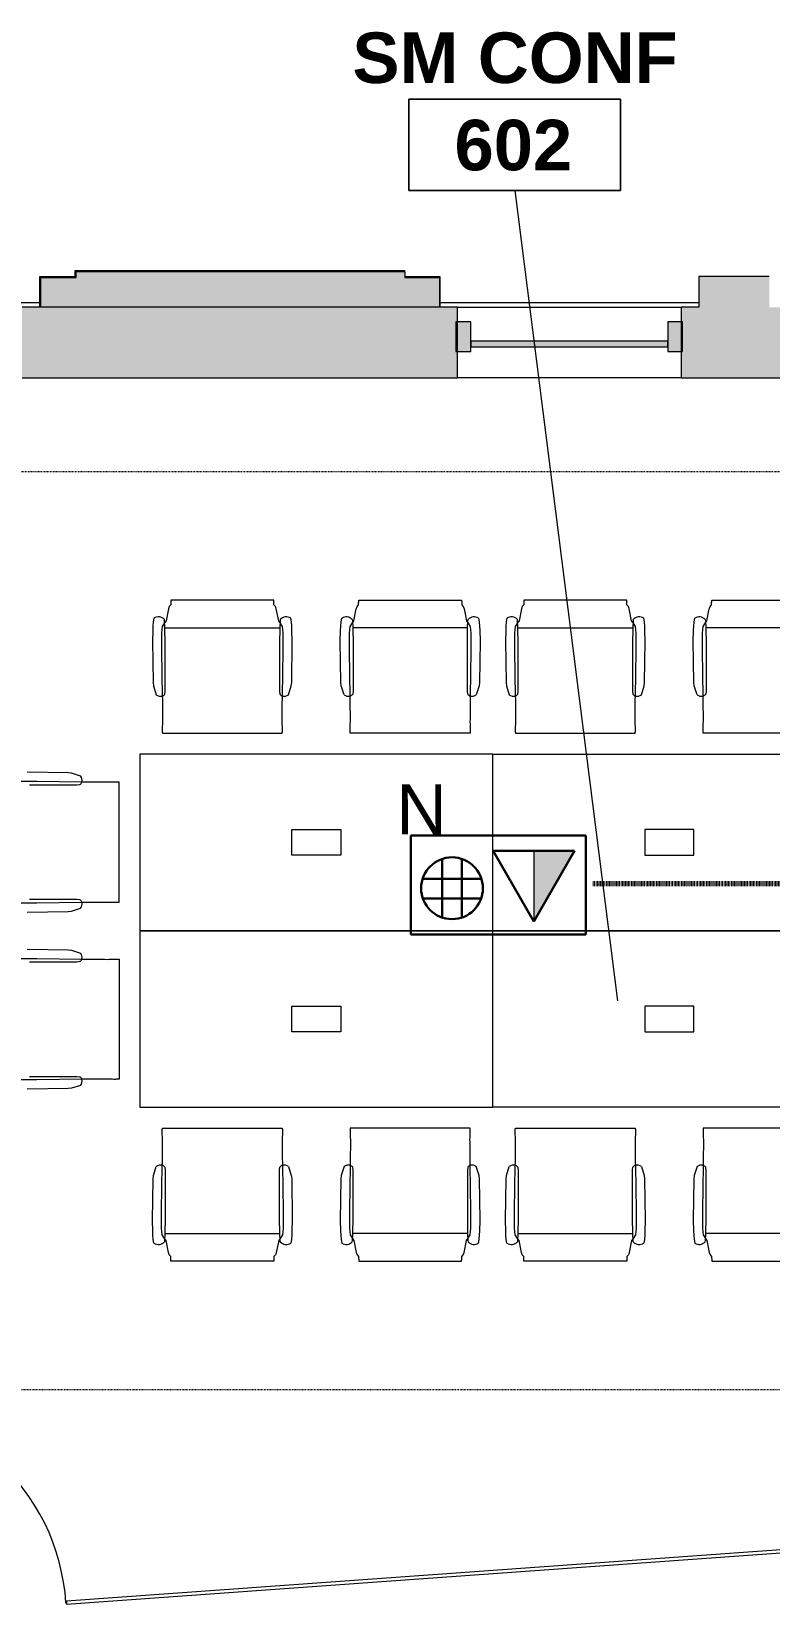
# Model space of a CAD drawing. Header units: inches. Extents: x -1880 to 225, y -1065 to 162.
# Drawn here: x -870.8 to -745.4, y -110.7 to 158.8 of the extents above; entities that cross this region are included whole.
import ezdxf

# ---------------------------------------------------------------- set-up
doc = ezdxf.new("R2010")
doc.units = ezdxf.units.IN
doc.header["$MEASUREMENT"] = 0
doc.linetypes.add('Dash 1_8_', pattern=[0.25, 0.125, -0.125])
for name, color, linetype, lineweight in [('06_555 11th St - background_dwg', 8, 'Continuous', 9), ('A-ANNO-NOTE', 131, 'Continuous', 30), ('A-AREA-IDEN', 2, 'Continuous', 9), ('A-DETL', 90, 'Continuous', 9), ('A-DOOR', 31, 'Continuous', 13), ('A-GLAZ-CURT', 52, 'Continuous', 13), ('A-GLAZ-CWMG', 51, 'Continuous', 13), ('A-WALL', 113, 'Continuous', 13), ('A-WALL-PATT', 111, 'Continuous', 13), ('G-ANNO-TEXT', 231, 'Continuous', 9), ('I-FURN', 30, 'Continuous', 9), ('I-FURN-PNLS', 30, 'Continuous', 9), ('I-WALL', 2, 'Continuous', 13), ('P-SILL', 7, 'Continuous', 9), ('W', 7, 'Continuous', 9)]:
    doc.layers.add(name, color=color, linetype=linetype, lineweight=lineweight)
doc.styles.add('Swis721 Lt BT', font='swissl.ttf', dxfattribs={"height": 8.514638})
doc.styles.add('Swis721 Lt BT_B', font='', dxfattribs={"height": 8.583975})
doc.styles.get('Swis721 Lt BT_B').set_extended_font_data('Swis721 Lt BT', bold=True)

# ---------------------------------------------------------------- blocks, each defined once
blk = doc.blocks.new('System Panel - Glazed-4907048-FIRST FLOOR POWER _ SIGNAL')
at = {"layer": 'A-GLAZ-CURT', "lineweight": 9}
blk.add_hatch(color=7, dxfattribs=at).paths.add_polyline_path([(16.75, -1.75), (16.75, -0.75), (-16.75, -0.75), (-16.75, -1.75)], flags=0)
at = {"layer": 'A-GLAZ-CURT', "color": 8, "lineweight": 20}
for p, q in [((16.75, -0.75), (-16.75, -0.75)), ((-16.75, -0.75), (-16.75, -1.75)), ((-16.75, -1.75), (16.75, -1.75)), ((16.75, -1.75), (16.75, -0.75))]:
    blk.add_line(p, q, dxfattribs=at)
blk = doc.blocks.new('Rectangular Mullion - 2_5_ x 5_ rectangular-4903428-FIRST FLOOR POWER _ SIGNAL')
at = {"layer": 'A-GLAZ-CWMG', "lineweight": 9}
blk.add_hatch(color=7, dxfattribs=at).paths.add_polyline_path([(-1.25, -2.5), (-1.25, 2.5), (1.25, 2.5), (1.25, -2.5)], flags=0)
at = {"layer": 'A-GLAZ-CWMG', "color": 8, "lineweight": 20}
for p, q in [((-1.25, 2.5), (1.25, 2.5)), ((-1.25, -2.5), (-1.25, 2.5)), ((1.25, 2.5), (1.25, -2.5)), ((1.25, -2.5), (-1.25, -2.5))]:
    blk.add_line(p, q, dxfattribs=at)
blk = doc.blocks.new('F - CONF TABLE _4 RECTANGULAR-12 CHAIRS_ - F - CONF TABLE _4 RECTANGULAR-12 CHAIRS_-6035027-FIRST FLOOR POWER _ SIGNAL')
at = {"layer": 'I-FURN', "linetype": 'Dash 1_8_'}
for p, q in [((-108, 78), (108, 78)), ((108, -78), (-108, -78))]:
    blk.add_line(p, q, dxfattribs=at)
at = {"layer": 'I-FURN'}
for p, q in [((-55.14, 54.68), (-55.54, 52.61)), ((-54.99, 55.06), (-55.14, 54.68)), ((-54.74, 55.32), (-54.99, 55.06)), ((-37.25, 56.16), (-54.68, 56.16)), ((-36.94, 55.06), (-37.2, 55.32)), ((-36.87, 54.92), (-36.94, 55.06)), ((-36.79, 54.68), (-36.87, 54.92)), ((-36.39, 52.61), (-36.79, 54.68)), ((-23.61, 52.61), (-23.21, 54.68)), ((-23.21, 54.68), (-23.13, 54.92)), ((-23.13, 54.92), (-23.06, 55.06)), ((-23.06, 55.06), (-22.8, 55.32)), ((-22.75, 56.16), (-5.32, 56.16)), ((-5.26, 55.32), (-5.01, 55.06)), ((-5.01, 55.06), (-4.86, 54.68)), ((-4.86, 54.68), (-4.46, 52.61)), ((4.86, 54.68), (4.46, 52.61)), ((5.01, 55.06), (4.86, 54.68)), ((5.26, 55.32), (5.01, 55.06)), ((22.75, 56.16), (5.32, 56.16)), ((23.06, 55.06), (22.8, 55.32)), ((23.13, 54.92), (23.06, 55.06)), ((23.21, 54.68), (23.13, 54.92)), ((23.61, 52.61), (23.21, 54.68)), ((36.39, 52.61), (36.79, 54.68)), ((36.79, 54.68), (36.87, 54.92)), ((36.87, 54.92), (36.94, 55.06)), ((36.94, 55.06), (37.2, 55.32)), ((37.25, 56.16), (54.68, 56.16)), ((-57.77, 51.68), (-57.8, 51.03)), ((-57.7, 52.45), (-57.77, 51.68)), ((-57.59, 53.06), (-57.7, 52.45)), ((-56.18, 51.68), (-56.28, 50.52)), ((-55.77, 52.28), (-56.18, 51.68)), ((-55.79, 52.61), (-55.81, 52.84)), ((-55.73, 51.45), (-55.79, 52.61)), ((-55.54, 52.61), (-55.77, 52.28)), ((-55.68, 48.77), (-55.73, 51.45)), ((-55.73, 51.45), (-36.21, 51.45)), ((-36.16, 52.28), (-36.39, 52.61)), ((-36.21, 51.45), (-36.25, 48.77)), ((-36.14, 52.61), (-36.21, 51.45)), ((-35.76, 51.68), (-36.16, 52.28)), ((-36.12, 52.84), (-36.14, 52.61)), ((-35.65, 50.52), (-35.76, 51.68)), ((-34.23, 52.45), (-34.34, 53.06)), ((-34.16, 51.68), (-34.23, 52.45)), ((-34.13, 51.03), (-34.16, 51.68)), ((-25.87, 51.03), (-25.84, 51.68)), ((-25.84, 51.68), (-25.77, 52.45)), ((-25.77, 52.45), (-25.66, 53.06)), ((-24.35, 50.52), (-24.24, 51.68)), ((-24.24, 51.68), (-23.84, 52.28)), ((-23.88, 52.84), (-23.86, 52.61)), ((-23.86, 52.61), (-23.79, 51.45)), ((-23.84, 52.28), (-23.61, 52.61)), ((-23.79, 51.45), (-23.75, 48.77)), ((-4.27, 51.45), (-23.79, 51.45)), ((-4.46, 52.61), (-4.23, 52.28)), ((-4.32, 48.77), (-4.27, 51.45)), ((-4.27, 51.45), (-4.21, 52.61)), ((-4.23, 52.28), (-3.82, 51.68)), ((-4.21, 52.61), (-4.19, 52.84)), ((-3.82, 51.68), (-3.72, 50.52)), ((-2.41, 53.06), (-2.3, 52.45)), ((-2.3, 52.45), (-2.23, 51.68)), ((-2.23, 51.68), (-2.2, 51.03)), ((2.23, 51.68), (2.2, 51.03)), ((2.3, 52.45), (2.23, 51.68)), ((2.41, 53.06), (2.3, 52.45)), ((3.82, 51.68), (3.72, 50.52)), ((4.23, 52.28), (3.82, 51.68)), ((4.21, 52.61), (4.19, 52.84)), ((4.27, 51.45), (4.21, 52.61)), ((4.46, 52.61), (4.23, 52.28)), ((4.32, 48.77), (4.27, 51.45)), ((4.27, 51.45), (23.79, 51.45)), ((23.84, 52.28), (23.61, 52.61)), ((23.79, 51.45), (23.75, 48.77)), ((23.86, 52.61), (23.79, 51.45)), ((24.24, 51.68), (23.84, 52.28)), ((23.88, 52.84), (23.86, 52.61)), ((24.35, 50.52), (24.24, 51.68)), ((25.77, 52.45), (25.66, 53.06)), ((25.84, 51.68), (25.77, 52.45)), ((25.87, 51.03), (25.84, 51.68)), ((34.13, 51.03), (34.16, 51.68)), ((34.16, 51.68), (34.23, 52.45)), ((34.23, 52.45), (34.34, 53.06)), ((35.65, 50.52), (35.76, 51.68)), ((35.76, 51.68), (36.16, 52.28)), ((36.12, 52.84), (36.14, 52.61)), ((36.14, 52.61), (36.21, 51.45)), ((36.16, 52.28), (36.39, 52.61)), ((36.21, 51.45), (36.25, 48.77)), ((55.73, 51.45), (36.21, 51.45)), ((-57.8, 51.03), (-57.85, 49.17)), ((-57.85, 49.17), (-57.75, 42.17)), ((-56.28, 50.52), (-56.28, 47.52)), ((-55.68, 40.68), (-55.68, 48.77)), ((-36.25, 48.77), (-36.25, 40.68)), ((-35.65, 47.52), (-35.65, 50.52)), ((-34.18, 42.17), (-34.08, 49.17)), ((-34.08, 49.17), (-34.13, 51.03)), ((-25.92, 49.17), (-25.87, 51.03)), ((-25.82, 42.17), (-25.92, 49.17)), ((-24.35, 47.52), (-24.35, 50.52)), ((-23.75, 48.77), (-23.75, 40.68)), ((-4.32, 40.68), (-4.32, 48.77)), ((-3.72, 50.52), (-3.72, 47.52)), ((-2.15, 49.17), (-2.25, 42.17)), ((-2.2, 51.03), (-2.15, 49.17)), ((2.2, 51.03), (2.15, 49.17)), ((2.15, 49.17), (2.25, 42.17)), ((3.72, 50.52), (3.72, 47.52)), ((4.32, 40.68), (4.32, 48.77)), ((23.75, 48.77), (23.75, 40.68)), ((24.35, 47.52), (24.35, 50.52)), ((25.82, 42.17), (25.92, 49.17)), ((25.92, 49.17), (25.87, 51.03)), ((34.08, 49.17), (34.13, 51.03)), ((34.18, 42.17), (34.08, 49.17)), ((35.65, 47.52), (35.65, 50.52)), ((36.25, 48.77), (36.25, 40.68)), ((-56.28, 47.52), (-56.17, 39.85)), ((-35.76, 39.85), (-35.65, 47.52)), ((-24.24, 39.85), (-24.35, 47.52)), ((-3.72, 47.52), (-3.83, 39.85)), ((3.72, 47.52), (3.83, 39.85)), ((24.24, 39.85), (24.35, 47.52)), ((35.76, 39.85), (35.65, 47.52)), ((-57.75, 42.17), (-57.69, 41.58)), ((-57.69, 41.58), (-57.2, 40.08)), ((-55.74, 40.18), (-55.68, 40.68)), ((-36.25, 40.68), (-36.19, 40.18)), ((-34.73, 40.08), (-34.24, 41.58)), ((-34.24, 41.58), (-34.18, 42.17)), ((-25.76, 41.58), (-25.82, 42.17)), ((-25.27, 40.08), (-25.76, 41.58)), ((-23.75, 40.68), (-23.81, 40.18)), ((-4.26, 40.18), (-4.32, 40.68)), ((-2.31, 41.58), (-2.8, 40.08)), ((-2.25, 42.17), (-2.31, 41.58)), ((2.25, 42.17), (2.31, 41.58)), ((2.31, 41.58), (2.8, 40.08)), ((4.26, 40.18), (4.32, 40.68)), ((23.75, 40.68), (23.81, 40.18)), ((25.27, 40.08), (25.76, 41.58)), ((25.76, 41.58), (25.82, 42.17)), ((34.24, 41.58), (34.18, 42.17)), ((34.73, 40.08), (34.24, 41.58)), ((36.25, 40.68), (36.19, 40.18)), ((-56.14, 33.53), (-35.8, 33.53)), ((-3.86, 33.53), (-24.2, 33.53)), ((3.86, 33.53), (24.2, 33.53)), ((56.14, 33.53), (35.8, 33.53)), ((-77.52, 25.35), (-80.52, 25.35)), ((-72.17, 26.82), (-79.17, 26.92)), ((-78.77, 24.75), (-70.68, 24.75)), ((-69.85, 25.24), (-77.52, 25.35)), ((-71.58, 26.76), (-72.17, 26.82)), ((-70.08, 26.27), (-71.58, 26.76)), ((-70.68, 24.75), (-70.18, 24.81)), ((-63.53, 4.86), (-63.53, 25.2)), ((-80.52, 4.72), (-77.52, 4.72)), ((-79.17, 3.15), (-72.17, 3.25)), ((-70.68, 5.32), (-78.77, 5.32)), ((-77.52, 4.72), (-69.85, 4.83)), ((-72.17, 3.25), (-71.58, 3.31)), ((-71.58, 3.31), (-70.08, 3.8)), ((-70.18, 5.26), (-70.68, 5.32)), ((-80.52, -4.72), (-77.52, -4.72)), ((-79.17, -3.15), (-72.17, -3.25)), ((-70.68, -5.32), (-78.77, -5.32)), ((-77.52, -4.72), (-69.85, -4.83)), ((-72.17, -3.25), (-71.58, -3.31)), ((-71.58, -3.31), (-70.08, -3.8)), ((-70.18, -5.26), (-70.68, -5.32)), ((-63.53, -4.86), (-63.53, -25.2)), ((-77.52, -25.35), (-80.52, -25.35)), ((-72.17, -26.82), (-79.17, -26.92)), ((-78.77, -24.75), (-70.68, -24.75)), ((-69.85, -25.24), (-77.52, -25.35)), ((-71.58, -26.76), (-72.17, -26.82)), ((-70.08, -26.27), (-71.58, -26.76)), ((-70.68, -24.75), (-70.18, -24.81)), ((-56.14, -33.53), (-35.8, -33.53)), ((-3.86, -33.53), (-24.2, -33.53)), ((3.86, -33.53), (24.2, -33.53)), ((56.14, -33.53), (35.8, -33.53)), ((-57.69, -41.58), (-57.2, -40.08)), ((-56.28, -47.52), (-56.17, -39.85)), ((-55.74, -40.18), (-55.68, -40.68)), ((-36.25, -40.68), (-36.19, -40.18)), ((-35.76, -39.85), (-35.65, -47.52)), ((-34.73, -40.08), (-34.24, -41.58)), ((-25.27, -40.08), (-25.76, -41.58)), ((-24.24, -39.85), (-24.35, -47.52)), ((-23.75, -40.68), (-23.81, -40.18)), ((-4.26, -40.18), (-4.32, -40.68)), ((-3.72, -47.52), (-3.83, -39.85)), ((-2.31, -41.58), (-2.8, -40.08)), ((2.31, -41.58), (2.8, -40.08)), ((3.72, -47.52), (3.83, -39.85)), ((4.26, -40.18), (4.32, -40.68)), ((23.75, -40.68), (23.81, -40.18)), ((24.24, -39.85), (24.35, -47.52)), ((25.27, -40.08), (25.76, -41.58)), ((34.73, -40.08), (34.24, -41.58)), ((35.76, -39.85), (35.65, -47.52)), ((36.25, -40.68), (36.19, -40.18)), ((-57.85, -49.17), (-57.75, -42.17)), ((-57.75, -42.17), (-57.69, -41.58)), ((-55.68, -40.68), (-55.68, -48.77)), ((-36.25, -48.77), (-36.25, -40.68)), ((-34.24, -41.58), (-34.18, -42.17)), ((-34.18, -42.17), (-34.08, -49.17)), ((-25.82, -42.17), (-25.92, -49.17)), ((-25.76, -41.58), (-25.82, -42.17)), ((-23.75, -48.77), (-23.75, -40.68)), ((-4.32, -40.68), (-4.32, -48.77)), ((-2.25, -42.17), (-2.31, -41.58)), ((-2.15, -49.17), (-2.25, -42.17)), ((2.15, -49.17), (2.25, -42.17)), ((2.25, -42.17), (2.31, -41.58)), ((4.32, -40.68), (4.32, -48.77)), ((23.75, -48.77), (23.75, -40.68)), ((25.76, -41.58), (25.82, -42.17)), ((25.82, -42.17), (25.92, -49.17)), ((34.18, -42.17), (34.08, -49.17)), ((34.24, -41.58), (34.18, -42.17)), ((36.25, -48.77), (36.25, -40.68)), ((-56.28, -50.52), (-56.28, -47.52)), ((-35.65, -47.52), (-35.65, -50.52)), ((-24.35, -47.52), (-24.35, -50.52)), ((-3.72, -50.52), (-3.72, -47.52)), ((3.72, -50.52), (3.72, -47.52)), ((24.35, -47.52), (24.35, -50.52)), ((35.65, -47.52), (35.65, -50.52)), ((-57.8, -51.03), (-57.85, -49.17)), ((-57.77, -51.68), (-57.8, -51.03)), ((-56.18, -51.68), (-56.28, -50.52)), ((-55.68, -48.77), (-55.73, -51.45)), ((-36.21, -51.45), (-36.25, -48.77)), ((-35.65, -50.52), (-35.76, -51.68)), ((-34.13, -51.03), (-34.16, -51.68)), ((-34.08, -49.17), (-34.13, -51.03)), ((-25.92, -49.17), (-25.87, -51.03)), ((-25.87, -51.03), (-25.84, -51.68)), ((-24.35, -50.52), (-24.24, -51.68)), ((-23.79, -51.45), (-23.75, -48.77)), ((-4.32, -48.77), (-4.27, -51.45)), ((-3.82, -51.68), (-3.72, -50.52)), ((-2.23, -51.68), (-2.2, -51.03)), ((-2.2, -51.03), (-2.15, -49.17)), ((2.2, -51.03), (2.15, -49.17)), ((2.23, -51.68), (2.2, -51.03)), ((3.82, -51.68), (3.72, -50.52)), ((4.32, -48.77), (4.27, -51.45)), ((23.79, -51.45), (23.75, -48.77)), ((24.35, -50.52), (24.24, -51.68)), ((25.87, -51.03), (25.84, -51.68)), ((25.92, -49.17), (25.87, -51.03)), ((34.08, -49.17), (34.13, -51.03)), ((34.13, -51.03), (34.16, -51.68)), ((35.65, -50.52), (35.76, -51.68)), ((36.21, -51.45), (36.25, -48.77)), ((-57.7, -52.45), (-57.77, -51.68)), ((-57.59, -53.06), (-57.7, -52.45)), ((-55.77, -52.28), (-56.18, -51.68)), ((-55.79, -52.61), (-55.81, -52.84)), ((-55.73, -51.45), (-55.79, -52.61)), ((-55.54, -52.61), (-55.77, -52.28)), ((-55.73, -51.45), (-36.21, -51.45)), ((-55.14, -54.68), (-55.54, -52.61)), ((-36.39, -52.61), (-36.79, -54.68)), ((-36.16, -52.28), (-36.39, -52.61)), ((-36.14, -52.61), (-36.21, -51.45)), ((-35.76, -51.68), (-36.16, -52.28)), ((-36.12, -52.84), (-36.14, -52.61)), ((-34.23, -52.45), (-34.34, -53.06)), ((-34.16, -51.68), (-34.23, -52.45)), ((-25.84, -51.68), (-25.77, -52.45)), ((-25.77, -52.45), (-25.66, -53.06)), ((-24.24, -51.68), (-23.84, -52.28)), ((-23.88, -52.84), (-23.86, -52.61)), ((-23.86, -52.61), (-23.79, -51.45)), ((-23.84, -52.28), (-23.61, -52.61)), ((-4.27, -51.45), (-23.79, -51.45)), ((-23.61, -52.61), (-23.21, -54.68)), ((-4.86, -54.68), (-4.46, -52.61)), ((-4.46, -52.61), (-4.23, -52.28)), ((-4.27, -51.45), (-4.21, -52.61)), ((-4.23, -52.28), (-3.82, -51.68)), ((-4.21, -52.61), (-4.19, -52.84)), ((-2.41, -53.06), (-2.3, -52.45)), ((-2.3, -52.45), (-2.23, -51.68)), ((2.3, -52.45), (2.23, -51.68)), ((2.41, -53.06), (2.3, -52.45)), ((4.23, -52.28), (3.82, -51.68)), ((4.21, -52.61), (4.19, -52.84)), ((4.27, -51.45), (4.21, -52.61)), ((4.46, -52.61), (4.23, -52.28)), ((4.27, -51.45), (23.79, -51.45)), ((4.86, -54.68), (4.46, -52.61)), ((23.61, -52.61), (23.21, -54.68)), ((23.84, -52.28), (23.61, -52.61)), ((23.86, -52.61), (23.79, -51.45)), ((24.24, -51.68), (23.84, -52.28)), ((23.88, -52.84), (23.86, -52.61)), ((25.77, -52.45), (25.66, -53.06)), ((25.84, -51.68), (25.77, -52.45)), ((34.16, -51.68), (34.23, -52.45)), ((34.23, -52.45), (34.34, -53.06)), ((35.76, -51.68), (36.16, -52.28)), ((36.12, -52.84), (36.14, -52.61)), ((36.14, -52.61), (36.21, -51.45)), ((36.16, -52.28), (36.39, -52.61)), ((55.73, -51.45), (36.21, -51.45)), ((36.39, -52.61), (36.79, -54.68)), ((-54.99, -55.06), (-55.14, -54.68)), ((-54.74, -55.32), (-54.99, -55.06)), ((-37.25, -56.16), (-54.68, -56.16)), ((-36.94, -55.06), (-37.2, -55.32)), ((-36.87, -54.92), (-36.94, -55.06)), ((-36.79, -54.68), (-36.87, -54.92)), ((-23.21, -54.68), (-23.13, -54.92)), ((-23.13, -54.92), (-23.06, -55.06)), ((-23.06, -55.06), (-22.8, -55.32)), ((-22.75, -56.16), (-5.32, -56.16)), ((-5.26, -55.32), (-5.01, -55.06)), ((-5.01, -55.06), (-4.86, -54.68)), ((5.01, -55.06), (4.86, -54.68)), ((5.26, -55.32), (5.01, -55.06)), ((22.75, -56.16), (5.32, -56.16)), ((23.06, -55.06), (22.8, -55.32)), ((23.13, -54.92), (23.06, -55.06)), ((23.21, -54.68), (23.13, -54.92)), ((36.79, -54.68), (36.87, -54.92)), ((36.87, -54.92), (36.94, -55.06)), ((36.94, -55.06), (37.2, -55.32)), ((37.25, -56.16), (54.68, -56.16))]:
    blk.add_line(p, q, dxfattribs=at)
for centre, radius, start, end in [((-56.82, 51.99), 1.32, 40.065, 125.935), ((-35.11, 51.99), 1.32, 54.065, 139.935), ((-24.89, 51.99), 1.32, 40.065, 125.935), ((-3.18, 51.99), 1.32, 54.065, 139.935), ((3.18, 51.99), 1.32, 40.065, 125.935), ((24.89, 51.99), 1.32, 54.065, 139.935), ((35.11, 51.99), 1.32, 40.065, 125.935), ((-56.48, 40.93), 1.12, 229.743, 286.0891), ((-56.4, 40.6), 0.781, 286.8466, 327.6782), ((-35.53, 40.6), 0.781, 212.3218, 253.1534), ((-35.45, 40.93), 1.12, 253.9109, 310.257), ((-24.55, 40.93), 1.12, 229.743, 286.0891), ((-24.47, 40.6), 0.781, 286.8466, 327.6782), ((-3.6, 40.6), 0.781, 212.3218, 253.1534), ((-3.52, 40.93), 1.12, 253.9109, 310.257), ((3.52, 40.93), 1.12, 229.743, 286.0891), ((3.6, 40.6), 0.781, 286.8466, 327.6782), ((24.47, 40.6), 0.781, 212.3218, 253.1534), ((24.55, 40.93), 1.12, 253.9109, 310.257), ((35.45, 40.93), 1.12, 229.743, 286.0891), ((35.53, 40.6), 0.781, 286.8466, 327.6782), ((-70.6, 25.47), 0.781, 302.3218, 343.1534), ((-70.93, 25.55), 1.12, 343.9109, 40.257), ((-70.6, 4.6), 0.781, 16.8466, 57.6782), ((-70.93, 4.52), 1.12, 319.743, 16.0891), ((-70.6, -4.6), 0.781, 302.3218, 343.1534), ((-70.93, -4.52), 1.12, 343.9109, 40.257), ((-70.6, -25.47), 0.781, 16.8466, 57.6782), ((-70.93, -25.55), 1.12, 319.743, 16.0891), ((-56.48, -40.93), 1.12, 73.9109, 130.257), ((-56.4, -40.6), 0.781, 32.3218, 73.1534), ((-35.53, -40.6), 0.781, 106.8466, 147.6782), ((-35.45, -40.93), 1.12, 49.743, 106.0891), ((-24.55, -40.93), 1.12, 73.9109, 130.257), ((-24.47, -40.6), 0.781, 32.3218, 73.1534), ((-3.6, -40.6), 0.781, 106.8466, 147.6782), ((-3.52, -40.93), 1.12, 49.743, 106.0891), ((3.52, -40.93), 1.12, 73.9109, 130.257), ((3.6, -40.6), 0.781, 32.3218, 73.1534), ((24.47, -40.6), 0.781, 106.8466, 147.6782), ((24.55, -40.93), 1.12, 49.743, 106.0891), ((35.45, -40.93), 1.12, 73.9109, 130.257), ((35.53, -40.6), 0.781, 32.3218, 73.1534), ((-56.82, -51.99), 1.32, 234.065, 319.935), ((-35.11, -51.99), 1.32, 220.065, 305.935), ((-24.89, -51.99), 1.32, 234.065, 319.935), ((-3.18, -51.99), 1.32, 220.065, 305.935), ((3.18, -51.99), 1.32, 234.065, 319.935), ((24.89, -51.99), 1.32, 220.065, 305.935), ((35.11, -51.99), 1.32, 234.065, 319.935)]:
    blk.add_arc(centre, radius, start, end, dxfattribs=at)
for points, knots in [([(-54.68, 56.16), (-54.68, 56.16), (-54.69, 56.14), (-54.7, 56.09), (-54.71, 56.03), (-54.71, 55.94), (-54.72, 55.84), (-54.73, 55.69), (-54.73, 55.51), (-54.74, 55.37), (-54.74, 55.32)], [0, 0, 0, 0, 0.111111, 0.222222, 0.333333, 0.444444, 0.555556, 0.666667, 0.888889, 1, 1, 1, 1]), ([(-37.2, 55.32), (-37.2, 55.51), (-37.21, 55.78), (-37.22, 56), (-37.23, 56.09), (-37.24, 56.14), (-37.25, 56.16), (-37.25, 56.16)], [0, 0, 0, 0, 0.444444, 0.666667, 0.777778, 0.888889, 1, 1, 1, 1]), ([(-22.8, 55.32), (-22.8, 55.37), (-22.8, 55.51), (-22.8, 55.69), (-22.79, 55.84), (-22.78, 55.94), (-22.78, 56.03), (-22.77, 56.09), (-22.76, 56.14), (-22.75, 56.16), (-22.75, 56.16)], [-1, -1, -1, -1, -0.888889, -0.666667, -0.555556, -0.444444, -0.333333, -0.222222, -0.111111, 0, 0, 0, 0]), ([(-5.32, 56.16), (-5.32, 56.16), (-5.31, 56.14), (-5.3, 56.09), (-5.29, 56), (-5.27, 55.78), (-5.27, 55.51), (-5.26, 55.32)], [-1, -1, -1, -1, -0.888889, -0.777778, -0.666667, -0.444444, 0, 0, 0, 0]), ([(5.32, 56.16), (5.32, 56.16), (5.31, 56.14), (5.3, 56.09), (5.29, 56.03), (5.29, 55.94), (5.28, 55.84), (5.27, 55.69), (5.27, 55.51), (5.26, 55.37), (5.26, 55.32)], [0, 0, 0, 0, 0.111111, 0.222222, 0.333333, 0.444444, 0.555556, 0.666667, 0.888889, 1, 1, 1, 1]), ([(22.8, 55.32), (22.8, 55.51), (22.79, 55.78), (22.78, 56), (22.77, 56.09), (22.76, 56.14), (22.75, 56.16), (22.75, 56.16)], [0, 0, 0, 0, 0.444444, 0.666667, 0.777778, 0.888889, 1, 1, 1, 1]), ([(37.2, 55.32), (37.2, 55.37), (37.2, 55.51), (37.2, 55.69), (37.21, 55.84), (37.22, 55.94), (37.22, 56.03), (37.23, 56.09), (37.24, 56.14), (37.25, 56.16), (37.25, 56.16)], [-1, -1, -1, -1, -0.888889, -0.666667, -0.555556, -0.444444, -0.333333, -0.222222, -0.111111, 0, 0, 0, 0]), ([(-56.18, 34.47), (-56.18, 34.39), (-56.18, 34.23), (-56.18, 33.9), (-56.16, 33.6), (-56.14, 33.53), (-56.14, 33.53)], [0, 0, 0, 0, 0.181818, 0.363636, 0.727273, 1, 1, 1, 1]), ([(-35.8, 33.53), (-35.79, 33.53), (-35.79, 33.53), (-35.78, 33.56), (-35.77, 33.62), (-35.77, 33.69), (-35.76, 33.77), (-35.75, 33.91), (-35.75, 34.14), (-35.75, 34.35), (-35.75, 34.47)], [0, 0, 0, 0, 0.090909, 0.181818, 0.272727, 0.363636, 0.454545, 0.545455, 0.727273, 1, 1, 1, 1]), ([(-24.2, 33.53), (-24.21, 33.53), (-24.23, 33.6), (-24.25, 33.9), (-24.25, 34.23), (-24.25, 34.39), (-24.25, 34.47)], [-1, -1, -1, -1, -0.727273, -0.363636, -0.181818, 0, 0, 0, 0]), ([(-3.82, 34.47), (-3.82, 34.35), (-3.82, 34.14), (-3.82, 33.91), (-3.83, 33.77), (-3.83, 33.69), (-3.84, 33.62), (-3.85, 33.56), (-3.86, 33.53), (-3.86, 33.53), (-3.86, 33.53)], [-1, -1, -1, -1, -0.727273, -0.545455, -0.454545, -0.363636, -0.272727, -0.181818, -0.090909, 0, 0, 0, 0]), ([(3.82, 34.47), (3.82, 34.39), (3.82, 34.23), (3.82, 33.9), (3.84, 33.6), (3.86, 33.53), (3.86, 33.53)], [0, 0, 0, 0, 0.181818, 0.363636, 0.727273, 1, 1, 1, 1]), ([(24.2, 33.53), (24.21, 33.53), (24.21, 33.53), (24.22, 33.56), (24.23, 33.62), (24.23, 33.69), (24.24, 33.77), (24.25, 33.91), (24.25, 34.14), (24.25, 34.35), (24.25, 34.47)], [0, 0, 0, 0, 0.090909, 0.181818, 0.272727, 0.363636, 0.454545, 0.545455, 0.727273, 1, 1, 1, 1]), ([(35.8, 33.53), (35.79, 33.53), (35.77, 33.6), (35.75, 33.9), (35.75, 34.23), (35.75, 34.39), (35.75, 34.47)], [-1, -1, -1, -1, -0.727273, -0.363636, -0.181818, 0, 0, 0, 0]), ([(-63.53, 25.2), (-63.53, 25.21), (-63.53, 25.21), (-63.56, 25.22), (-63.62, 25.23), (-63.69, 25.23), (-63.77, 25.24), (-63.91, 25.25), (-64.14, 25.25), (-64.35, 25.25), (-64.47, 25.25)], [0, 0, 0, 0, 0.090909, 0.181818, 0.272727, 0.363636, 0.454545, 0.545455, 0.727273, 1, 1, 1, 1]), ([(-64.47, 4.82), (-64.39, 4.82), (-64.23, 4.82), (-63.9, 4.82), (-63.6, 4.84), (-63.53, 4.86), (-63.53, 4.86)], [0, 0, 0, 0, 0.181818, 0.363636, 0.727273, 1, 1, 1, 1]), ([(-64.47, -4.82), (-64.35, -4.82), (-64.14, -4.82), (-63.91, -4.82), (-63.77, -4.83), (-63.69, -4.83), (-63.62, -4.84), (-63.56, -4.85), (-63.53, -4.86), (-63.53, -4.86), (-63.53, -4.86)], [-1, -1, -1, -1, -0.727273, -0.545455, -0.454545, -0.363636, -0.272727, -0.181818, -0.090909, 0, 0, 0, 0]), ([(-63.53, -25.2), (-63.53, -25.21), (-63.6, -25.23), (-63.9, -25.25), (-64.23, -25.25), (-64.39, -25.25), (-64.47, -25.25)], [-1, -1, -1, -1, -0.727273, -0.363636, -0.181818, 0, 0, 0, 0]), ([(-56.18, -34.47), (-56.18, -34.35), (-56.18, -34.14), (-56.18, -33.91), (-56.17, -33.77), (-56.17, -33.69), (-56.16, -33.62), (-56.15, -33.56), (-56.14, -33.53), (-56.14, -33.53), (-56.14, -33.53)], [-1, -1, -1, -1, -0.727273, -0.545455, -0.454545, -0.363636, -0.272727, -0.181818, -0.090909, 0, 0, 0, 0]), ([(-35.8, -33.53), (-35.79, -33.53), (-35.77, -33.6), (-35.75, -33.9), (-35.75, -34.23), (-35.75, -34.39), (-35.75, -34.47)], [-1, -1, -1, -1, -0.727273, -0.363636, -0.181818, 0, 0, 0, 0]), ([(-24.2, -33.53), (-24.21, -33.53), (-24.21, -33.53), (-24.22, -33.56), (-24.23, -33.62), (-24.23, -33.69), (-24.24, -33.77), (-24.25, -33.91), (-24.25, -34.14), (-24.25, -34.35), (-24.25, -34.47)], [0, 0, 0, 0, 0.090909, 0.181818, 0.272727, 0.363636, 0.454545, 0.545455, 0.727273, 1, 1, 1, 1]), ([(-3.82, -34.47), (-3.82, -34.39), (-3.82, -34.23), (-3.82, -33.9), (-3.84, -33.6), (-3.86, -33.53), (-3.86, -33.53)], [0, 0, 0, 0, 0.181818, 0.363636, 0.727273, 1, 1, 1, 1]), ([(3.82, -34.47), (3.82, -34.35), (3.82, -34.14), (3.82, -33.91), (3.83, -33.77), (3.83, -33.69), (3.84, -33.62), (3.85, -33.56), (3.86, -33.53), (3.86, -33.53), (3.86, -33.53)], [-1, -1, -1, -1, -0.727273, -0.545455, -0.454545, -0.363636, -0.272727, -0.181818, -0.090909, 0, 0, 0, 0]), ([(24.2, -33.53), (24.21, -33.53), (24.23, -33.6), (24.25, -33.9), (24.25, -34.23), (24.25, -34.39), (24.25, -34.47)], [-1, -1, -1, -1, -0.727273, -0.363636, -0.181818, 0, 0, 0, 0]), ([(35.8, -33.53), (35.79, -33.53), (35.79, -33.53), (35.78, -33.56), (35.77, -33.62), (35.77, -33.69), (35.76, -33.77), (35.75, -33.91), (35.75, -34.14), (35.75, -34.35), (35.75, -34.47)], [0, 0, 0, 0, 0.090909, 0.181818, 0.272727, 0.363636, 0.454545, 0.545455, 0.727273, 1, 1, 1, 1]), ([(-54.68, -56.16), (-54.68, -56.16), (-54.69, -56.14), (-54.7, -56.09), (-54.71, -56), (-54.73, -55.78), (-54.73, -55.51), (-54.74, -55.32)], [-1, -1, -1, -1, -0.888889, -0.777778, -0.666667, -0.444444, 0, 0, 0, 0]), ([(-37.2, -55.32), (-37.2, -55.37), (-37.2, -55.51), (-37.2, -55.69), (-37.21, -55.84), (-37.22, -55.94), (-37.22, -56.03), (-37.23, -56.09), (-37.24, -56.14), (-37.25, -56.16), (-37.25, -56.16)], [-1, -1, -1, -1, -0.888889, -0.666667, -0.555556, -0.444444, -0.333333, -0.222222, -0.111111, 0, 0, 0, 0]), ([(-22.8, -55.32), (-22.8, -55.51), (-22.79, -55.78), (-22.78, -56), (-22.77, -56.09), (-22.76, -56.14), (-22.75, -56.16), (-22.75, -56.16)], [0, 0, 0, 0, 0.444444, 0.666667, 0.777778, 0.888889, 1, 1, 1, 1]), ([(-5.32, -56.16), (-5.32, -56.16), (-5.31, -56.14), (-5.3, -56.09), (-5.29, -56.03), (-5.29, -55.94), (-5.28, -55.84), (-5.27, -55.69), (-5.27, -55.51), (-5.26, -55.37), (-5.26, -55.32)], [0, 0, 0, 0, 0.111111, 0.222222, 0.333333, 0.444444, 0.555556, 0.666667, 0.888889, 1, 1, 1, 1]), ([(5.32, -56.16), (5.32, -56.16), (5.31, -56.14), (5.3, -56.09), (5.29, -56), (5.27, -55.78), (5.27, -55.51), (5.26, -55.32)], [-1, -1, -1, -1, -0.888889, -0.777778, -0.666667, -0.444444, 0, 0, 0, 0]), ([(22.8, -55.32), (22.8, -55.37), (22.8, -55.51), (22.8, -55.69), (22.79, -55.84), (22.78, -55.94), (22.78, -56.03), (22.77, -56.09), (22.76, -56.14), (22.75, -56.16), (22.75, -56.16)], [-1, -1, -1, -1, -0.888889, -0.666667, -0.555556, -0.444444, -0.333333, -0.222222, -0.111111, 0, 0, 0, 0]), ([(37.2, -55.32), (37.2, -55.51), (37.21, -55.78), (37.22, -56), (37.23, -56.09), (37.24, -56.14), (37.25, -56.16), (37.25, -56.16)], [0, 0, 0, 0, 0.444444, 0.666667, 0.777778, 0.888889, 1, 1, 1, 1])]:
    blk.add_open_spline(points, degree=3, knots=knots, dxfattribs=at)
for points in [[(-56.17, 39.85), (-56.16, 39.12), (-56.15, 37.66), (-56.14, 36.18), (-56.13, 35.44)], [(-35.8, 35.44), (-35.8, 36.18), (-35.79, 37.66), (-35.77, 39.12), (-35.76, 39.85)], [(-24.2, 35.44), (-24.2, 36.18), (-24.21, 37.66), (-24.23, 39.12), (-24.24, 39.85)], [(-3.83, 39.85), (-3.84, 39.12), (-3.85, 37.66), (-3.86, 36.18), (-3.87, 35.44)], [(3.83, 39.85), (3.84, 39.12), (3.85, 37.66), (3.86, 36.18), (3.87, 35.44)], [(24.2, 35.44), (24.2, 36.18), (24.21, 37.66), (24.23, 39.12), (24.24, 39.85)], [(35.8, 35.44), (35.8, 36.18), (35.79, 37.66), (35.77, 39.12), (35.76, 39.85)], [(-56.13, 35.44), (-56.14, 35.28), (-56.16, 34.96), (-56.17, 34.63), (-56.18, 34.47)], [(-35.75, 34.47), (-35.76, 34.63), (-35.77, 34.96), (-35.79, 35.28), (-35.8, 35.44)], [(-24.25, 34.47), (-24.24, 34.63), (-24.23, 34.96), (-24.21, 35.28), (-24.2, 35.44)], [(-3.87, 35.44), (-3.86, 35.28), (-3.84, 34.96), (-3.83, 34.63), (-3.82, 34.47)], [(3.87, 35.44), (3.86, 35.28), (3.84, 34.96), (3.83, 34.63), (3.82, 34.47)], [(24.25, 34.47), (24.24, 34.63), (24.23, 34.96), (24.21, 35.28), (24.2, 35.44)], [(35.75, 34.47), (35.76, 34.63), (35.77, 34.96), (35.79, 35.28), (35.8, 35.44)], [(-65.44, 25.2), (-66.18, 25.2), (-67.66, 25.21), (-69.12, 25.23), (-69.85, 25.24)], [(-64.47, 25.25), (-64.63, 25.24), (-64.96, 25.23), (-65.28, 25.21), (-65.44, 25.2)], [(-69.85, 4.83), (-69.12, 4.84), (-67.66, 4.85), (-66.18, 4.86), (-65.44, 4.87)], [(-65.44, 4.87), (-65.28, 4.86), (-64.96, 4.84), (-64.63, 4.83), (-64.47, 4.82)], [(-69.85, -4.83), (-69.12, -4.84), (-67.66, -4.85), (-66.18, -4.86), (-65.44, -4.87)], [(-65.44, -4.87), (-65.28, -4.86), (-64.96, -4.84), (-64.63, -4.83), (-64.47, -4.82)], [(-65.44, -25.2), (-66.18, -25.2), (-67.66, -25.21), (-69.12, -25.23), (-69.85, -25.24)], [(-64.47, -25.25), (-64.63, -25.24), (-64.96, -25.23), (-65.28, -25.21), (-65.44, -25.2)], [(-56.13, -35.44), (-56.14, -35.28), (-56.16, -34.96), (-56.17, -34.63), (-56.18, -34.47)], [(-35.75, -34.47), (-35.76, -34.63), (-35.77, -34.96), (-35.79, -35.28), (-35.8, -35.44)], [(-24.25, -34.47), (-24.24, -34.63), (-24.23, -34.96), (-24.21, -35.28), (-24.2, -35.44)], [(-3.87, -35.44), (-3.86, -35.28), (-3.84, -34.96), (-3.83, -34.63), (-3.82, -34.47)], [(3.87, -35.44), (3.86, -35.28), (3.84, -34.96), (3.83, -34.63), (3.82, -34.47)], [(24.25, -34.47), (24.24, -34.63), (24.23, -34.96), (24.21, -35.28), (24.2, -35.44)], [(35.75, -34.47), (35.76, -34.63), (35.77, -34.96), (35.79, -35.28), (35.8, -35.44)], [(-56.17, -39.85), (-56.16, -39.12), (-56.15, -37.66), (-56.14, -36.18), (-56.13, -35.44)], [(-35.8, -35.44), (-35.8, -36.18), (-35.79, -37.66), (-35.77, -39.12), (-35.76, -39.85)], [(-24.2, -35.44), (-24.2, -36.18), (-24.21, -37.66), (-24.23, -39.12), (-24.24, -39.85)], [(-3.83, -39.85), (-3.84, -39.12), (-3.85, -37.66), (-3.86, -36.18), (-3.87, -35.44)], [(3.83, -39.85), (3.84, -39.12), (3.85, -37.66), (3.86, -36.18), (3.87, -35.44)], [(24.2, -35.44), (24.2, -36.18), (24.21, -37.66), (24.23, -39.12), (24.24, -39.85)], [(35.8, -35.44), (35.8, -36.18), (35.79, -37.66), (35.77, -39.12), (35.76, -39.85)]]:
    blk.add_open_spline(points, degree=3, dxfattribs=at)
at = {"layer": 'I-FURN-PNLS'}
for p, q in [((0, 30), (-60, 30)), ((-60, 30), (-60, 0)), ((0, 0), (0, 30)), ((0, 30), (60, 30)), ((0, 0), (0, 30)), ((-34.16, 12.81), (-34.16, 17.19)), ((-34.16, 17.19), (-25.84, 17.19)), ((-25.84, 17.19), (-25.84, 12.81)), ((25.84, 17.19), (25.84, 12.81)), ((34.16, 17.19), (25.84, 17.19)), ((34.16, 12.81), (34.16, 17.19)), ((-25.84, 12.81), (-34.16, 12.81)), ((25.84, 12.81), (34.16, 12.81)), ((0, 0), (-60, 0)), ((-60, 0), (-60, -30)), ((-60, 0), (0, 0)), ((0, -30), (0, 0)), ((0, 0), (60, 0)), ((60, 0), (0, 0)), ((0, -30), (0, 0)), ((-34.16, -17.19), (-34.16, -12.81)), ((-34.16, -12.81), (-25.84, -12.81)), ((-25.84, -12.81), (-25.84, -17.19)), ((25.84, -12.81), (25.84, -17.19)), ((34.16, -12.81), (25.84, -12.81)), ((34.16, -17.19), (34.16, -12.81)), ((-25.84, -17.19), (-34.16, -17.19)), ((25.84, -17.19), (34.16, -17.19)), ((-60, -30), (0, -30)), ((60, -30), (0, -30))]:
    blk.add_line(p, q, dxfattribs=at)
blk = doc.blocks.new('Single Glass Door - 36_ x 96_-5672665-FIRST FLOOR POWER _ SIGNAL')
at = {"layer": 'A-DOOR', "lineweight": 20}
for p, q in [((16.90625, -0.25), (17.90625, -0.25)), ((16.90625, -36.0625), (16.90625, -0.25)), ((17.90625, -0.25), (17.90625, -36.0625)), ((17.90625, -36.0625), (16.90625, -36.0625))]:
    blk.add_line(p, q, dxfattribs=at)
at = {"layer": 'A-DOOR', "lineweight": 9}
blk.add_arc((17.90625, -0.25), 35.8125, 179.5, 270, dxfattribs=at)
blk = doc.blocks.new('06_555 11th St - background_dwg-4793957-FIRST FLOOR POWER _ SIGNAL')
at = {"layer": 'P-SILL'}
for p, q in [((2508.68, 3075.23), (2464.68, 3075.23)), ((2620.68, 3075.23), (2576.68, 3075.23))]:
    blk.add_line(p, q, dxfattribs=at)
at = {"layer": 'W', "flags": 128}
for points in [[(2508.68, 3074.48), (2508.68, 3079.73), (2514.68, 3079.73), (2514.68, 3080.73), (2570.68, 3080.73), (2570.68, 3080.48)], [(2570.79, 3079.73), (2576.68, 3079.73), (2576.68, 3074.48)]]:
    blk.add_lwpolyline(points, dxfattribs=at)
blk = doc.blocks.new('Room Tag - Room Name and Number-3379422-FIRST FLOOR POWER _ SIGNAL')
at = {"layer": 'A-AREA-IDEN'}
for p, q in [((-0.1881, -0.1636), (-0.1881, -0.0018)), ((-0.1881, -0.0018), (0.1869, -0.0018)), ((0.1869, -0.0018), (-0.1881, -0.0018)), ((-0.1881, -0.0018), (-0.1881, -0.1636)), ((0.1869, -0.0018), (0.1869, -0.1636)), ((0.1869, -0.1636), (0.1869, -0.0018)), ((0.1869, -0.1636), (-0.1881, -0.1636)), ((-0.1881, -0.1636), (0.1869, -0.1636))]:
    blk.add_line(p, q, dxfattribs=at)

msp = doc.modelspace()

# ---------------------------------------------------------------- hatches: boundary and pattern name
at = {"layer": 'A-ANNO-NOTE', "lineweight": 9}
msp.add_hatch(color=256, dxfattribs=at).paths.add_polyline_path([(-785.41, 7.62), (-778.48, 19.62), (-785.41, 19.62)], flags=0)
at = {"layer": 'A-WALL-PATT', "lineweight": 9}
for points in [[(-863.28, 111.97), (-863.28, 116.97), (-869.28, 116.97), (-869.28, 111.97)], [(-807.28, 111.97), (-807.28, 117.97), (-863.28, 117.97), (-863.28, 111.97), (-844.81, 111.97)], [(-807.28, 111.97), (-801.39, 111.97), (-801.39, 116.97), (-807.28, 116.97), (-807.28, 114.08)], [(-757.39, 111.97), (-745.39, 111.97), (-745.39, 117.22), (-757.39, 117.22), (-757.39, 114.08)]]:
    msp.add_hatch(color=7, dxfattribs=at).paths.add_polyline_path(points, flags=0)
h = msp.add_hatch(color=7, dxfattribs=at)
h.paths.add_polyline_path([(201.61, 99.97), (201.61, 111.97), (183.61, 111.97), (183.61, 99.97)], flags=0)
h.paths.add_polyline_path([(123.61, 99.97), (141.61, 99.97), (141.61, 111.97), (123.61, 111.97)], flags=0)
h.paths.add_polyline_path([(57.23, 99.97), (81.61, 99.97), (81.61, 111.97), (3.61, 111.97), (3.61, 99.97), (27.23, 99.97), (27.23, 103.59), (57.23, 103.59)], flags=0)
h.paths.add_polyline_path([(-38.39, 99.97), (-38.39, 111.97), (-56.39, 111.97), (-56.39, 99.97), (-41.39, 99.97)], flags=0)
h.paths.add_polyline_path([(-109.05, 99.97), (-98.39, 99.97), (-98.39, 111.97), (-116.39, 111.97), (-116.39, 99.97)], flags=0)
h.paths.add_polyline_path([(-158.39, 99.97), (-158.39, 111.97), (-176.39, 111.97), (-176.39, 99.97), (-175.94, 99.97)], flags=0)
h.paths.add_polyline_path([(-296.39, 99.97), (-272.39, 99.97), (-272.39, 103.59), (-242.39, 103.59), (-242.39, 99.97), (-218.39, 99.97), (-218.39, 111.97), (-296.39, 111.97), (-296.39, 102.86)], flags=0)
h.paths.add_polyline_path([(-338.39, 99.97), (-338.39, 111.97), (-356.39, 111.97), (-356.39, 99.97), (-343.16, 99.97)], flags=0)
h.paths.add_polyline_path([(-398.39, 99.97), (-398.39, 111.97), (-416.39, 111.97), (-416.39, 99.97), (-410.04, 99.97)], flags=0)
h.paths.add_polyline_path([(-476.39, 99.97), (-458.39, 99.97), (-458.39, 111.97), (-476.39, 111.97)], flags=0)
h.paths.add_polyline_path([(-518.39, 99.97), (-518.39, 111.97), (-592.39, 111.97), (-592.39, 99.97), (-543.82, 99.97)], flags=0)
h.paths.add_polyline_path([(-644.15, 99.97), (-630.39, 99.97), (-630.39, 111.97), (-648.39, 111.97), (-648.39, 99.97), (-644.64, 99.97)], flags=0)
h.paths.add_polyline_path([(-704.39, 99.97), (-686.39, 99.97), (-686.39, 111.97), (-704.39, 111.97)], flags=0)
h.paths.add_polyline_path([(-798.39, 99.97), (-798.39, 111.97), (-872.39, 111.97), (-872.39, 99.97), (-844.81, 99.97)], flags=0)
h.paths.add_polyline_path([(-760.39, 99.97), (-742.39, 99.97), (-742.39, 111.97), (-760.39, 111.97)], flags=0)
h.paths.add_polyline_path([(-911.7, 99.97), (-910.39, 99.97), (-910.39, 111.97), (-928.39, 111.97), (-928.39, 99.97), (-913.39, 99.97)], flags=0)
h.paths.add_polyline_path([(-966.39, 99.97), (-966.39, 111.97), (-984.39, 111.97), (-984.39, 99.97), (-978.55, 99.97)], flags=0)
h.paths.add_polyline_path([(-1040.39, 99.97), (-1022.39, 99.97), (-1022.39, 111.97), (-1040.39, 111.97)], flags=0)
h.paths.add_polyline_path([(-1152.39, 99.97), (-1078.39, 99.97), (-1078.39, 111.97), (-1152.39, 111.97)], flags=0)
h.paths.add_polyline_path([(-1190.39, 99.97), (-1190.39, 111.97), (-1208.39, 111.97), (-1208.39, 99.97)], flags=0)
h.paths.add_polyline_path([(-1264.39, 99.97), (-1246.39, 99.97), (-1246.39, 111.97), (-1264.39, 111.97)], flags=0)
h.paths.add_polyline_path([(-1302.39, 99.97), (-1302.39, 111.97), (-1320.64, 111.97), (-1320.64, 99.97), (-1313.02, 99.97)], flags=0)
h.paths.add_polyline_path([(-1416.76, 99.97), (-1358.39, 99.97), (-1358.39, 111.97), (-1432.39, 111.97), (-1432.39, 99.97), (-1417.39, 99.97)], flags=0)
h.paths.add_polyline_path([(-1470.39, 99.97), (-1470.39, 111.97), (-1488.39, 111.97), (-1488.39, 99.97)], flags=0)
h.paths.add_polyline_path([(-1541.39, 111.97), (-1541.01, 105.97), (-1541.39, 105.97)], flags=0)
h.paths.add_polyline_path([(-1526.39, 99.97), (-1526.39, 111.97), (-1544.39, 111.97), (-1544.39, 109.46), (-1544.26, 109.46), (-1544.14, 107.17), (-1544.14, 104.46), (-1544.39, 104.46), (-1544.39, 99.97), (-1540.64, 99.97)], flags=0)
h.paths.add_polyline_path([(-1582.39, 99.97), (-1582.39, 111.97), (-1600.39, 111.97), (-1600.39, 99.97)], flags=0)

# ---------------------------------------------------------------- linework, layer by layer
at = {"layer": 'A-ANNO-NOTE'}
for p, q in [((-806.29, 22.24), (-776.57, 22.24)), ((-806.29, 5.43), (-806.29, 22.24)), ((-776.57, 22.24), (-776.57, 5.43)), ((-792.33, 19.62), (-778.48, 19.62)), ((-785.41, 7.62), (-792.33, 19.62)), ((-778.48, 19.62), (-785.41, 7.62)), ((-801, 8.32), (-801, 18.26)), ((-797.63, 8.32), (-797.63, 18.26)), ((-804.24, 14.89), (-794.3, 14.89)), ((-804.24, 11.52), (-794.3, 11.52)), ((-776.57, 5.43), (-806.29, 5.43))]:
    msp.add_line(p, q, dxfattribs=at)
at = {"layer": 'A-ANNO-NOTE', "lineweight": 9}
for p, q in [((-785.41, 19.62), (-785.41, 7.62)), ((-785.41, 7.62), (-778.48, 19.62)), ((-778.48, 19.62), (-785.41, 19.62))]:
    msp.add_line(p, q, dxfattribs=at)
at = {"layer": 'A-ANNO-NOTE'}
msp.add_circle((-799.31, 13.29), 5.25, dxfattribs=at)
at = {"layer": 'A-AREA-IDEN'}
msp.add_line((-771.14, -5.85), (-788.6, 131.8), dxfattribs=at)
at = {"layer": 'A-DETL', "linetype": 'Dash 1_8_', "lineweight": 70}
msp.add_line((-775.39, 14.08), (-667.39, 14.08), dxfattribs=at)
at = {"layer": 'A-WALL', "color": 8, "lineweight": 20}
for p, q in [((-807.28, 117.97), (-863.28, 117.97)), ((-863.28, 117.97), (-863.28, 116.97)), ((-807.28, 116.97), (-807.28, 117.97)), ((-745.39, 117.22), (-757.39, 117.22)), ((-757.39, 117.22), (-757.39, 111.97)), ((-798.39, 111.97), (-872.39, 111.97)), ((-798.39, 99.97), (-798.39, 111.97)), ((-757.39, 111.97), (-760.39, 111.97)), ((-760.39, 111.97), (-760.39, 99.97)), ((-872.39, 99.97), (-798.39, 99.97)), ((-760.39, 99.97), (-742.39, 99.97))]:
    msp.add_line(p, q, dxfattribs=at)
at = {"layer": 'A-WALL', "lineweight": 9}
for p, q in [((-798.39, 111.97), (-760.39, 111.97)), ((-760.39, 99.97), (-798.39, 99.97))]:
    msp.add_line(p, q, dxfattribs=at)
at = {"layer": 'I-WALL', "color": 8, "lineweight": 20}
for p, q in [((-863.28, 116.97), (-869.28, 116.97)), ((-869.28, 116.97), (-869.28, 111.97)), ((-801.39, 116.97), (-807.28, 116.97)), ((-801.39, 111.97), (-801.39, 116.97))]:
    msp.add_line(p, q, dxfattribs=at)
at = {"layer": 'I-WALL'}
for p, q in [((-312.29, -68.06), (-864.86, -107.82)), ((-864.82, -108.32), (-312.25, -68.56)), ((-864.86, -107.82), (-864.82, -108.32))]:
    msp.add_line(p, q, dxfattribs=at)

# ---------------------------------------------------------------- block references
at = {"layer": '06_555 11th St - background_dwg', "color": 7}
msp.add_blockref('06_555 11th St - background_dwg-4793957-FIRST FLOOR POWER _ SIGNAL', (-3378.07, -2962.51), dxfattribs=at)
at = {"layer": 'A-AREA-IDEN', "xscale": 95.99999999999994, "yscale": 95.99999999999994, "zscale": 95.99999999999994}
msp.add_blockref('Room Tag - Room Name and Number-3379422-FIRST FLOOR POWER _ SIGNAL', (-788.61, 147.5), dxfattribs=at)
at = {"layer": 'A-DOOR', "rotation": 184.1156855927298}
msp.add_blockref('Single Glass Door - 36_ x 96_-5672665-FIRST FLOOR POWER _ SIGNAL', (-882.8, -109.36), dxfattribs=at)
at = {"layer": 'A-GLAZ-CURT', "lineweight": 9}
msp.add_blockref('System Panel - Glazed-4907048-FIRST FLOOR POWER _ SIGNAL', (-779.39, 106.97), dxfattribs=at)
at = {"layer": 'A-GLAZ-CWMG', "lineweight": 9, "extrusion": (0, 0, -1), "rotation": 180}
for p in [(797.39, 106.97), (761.39, 106.97)]:
    msp.add_blockref('Rectangular Mullion - 2_5_ x 5_ rectangular-4903428-FIRST FLOOR POWER _ SIGNAL', p, dxfattribs=at)
at = {"layer": 'I-FURN'}
msp.add_blockref('F - CONF TABLE _4 RECTANGULAR-12 CHAIRS_ - F - CONF TABLE _4 RECTANGULAR-12 CHAIRS_-6035027-FIRST FLOOR POWER _ SIGNAL', (-792.39, 6.08), dxfattribs=at)

# ---------------------------------------------------------------- texts
at = {"layer": 'A-AREA-IDEN', "char_height": 8.584, "attachment_point": 2, "line_spacing_factor": 0.998538, "style": 'Swis721 Lt BT_B'}
for s, insert, width in [('SM CONF', (-788.6, 158.64), 63.612), ('602', (-788.89, 143.81), 23.004)]:
    msp.add_mtext(s, dxfattribs=dict(at, insert=insert, width=width))
at = {"layer": 'G-ANNO-TEXT', "color": 7, "insert": (-808.78, 30.93), "char_height": 8.51, "width": 10.044, "attachment_point": 1, "line_spacing_factor": 1.00667, "style": 'Swis721 Lt BT'}
msp.add_mtext('N', dxfattribs=at)

doc.saveas('drawing.dxf')
